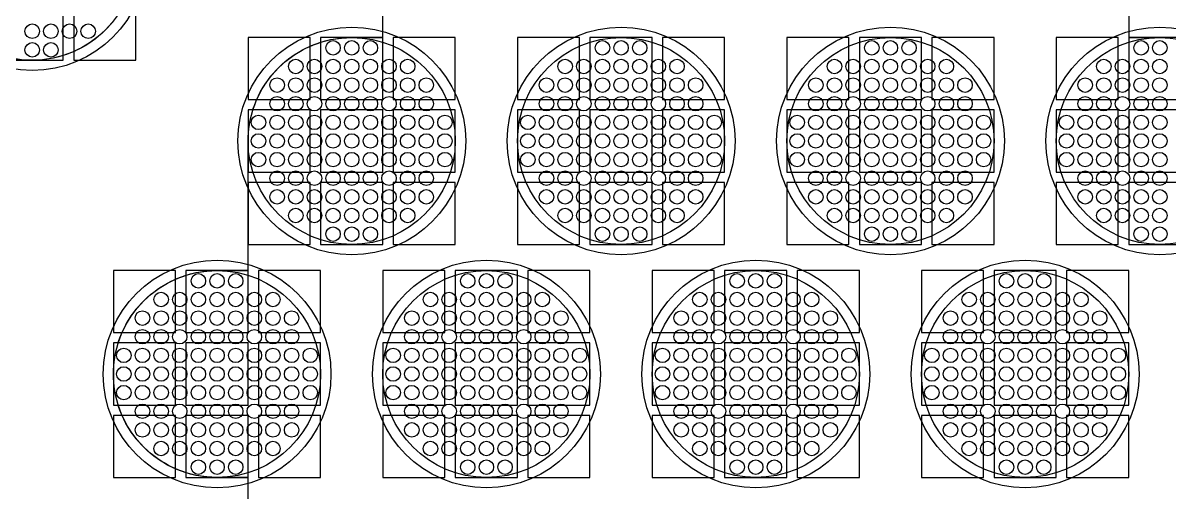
# Model space of a CAD drawing. Extents: x -49 to 54, y -38 to 38.
# Drawn here: x -17.14 to -11.61, y -8.43 to -6.16 of the extents above; entities that cross this region are included whole.
import ezdxf

# ---------------------------------------------------------------- set-up
doc = ezdxf.new("R2010")
doc.units = 0
for name, color, linetype in [('BACK_LAYER', 5, 'CONTINUOUS'), ('COND_LAYER_LOWER_ELECTRODE', 6, 'CONTINUOUS'), ('CONDUCTIVE_LAYER_BACK_LAYER', 2, 'CONTINUOUS'), ('EMITTER', 3, 'CONTINUOUS'), ('LOWER_ELECTRODE', 1, 'CONTINUOUS')]:
    doc.layers.add(name, color=color, linetype=linetype)

msp = doc.modelspace()

# ---------------------------------------------------------------- linework, layer by layer
at = {"layer": 'BACK_LAYER'}
for points in [[(-17.2465, -6.3386), (-16.9465, -6.3386), (-16.9465, -6.0386), (-17.2465, -6.0386)], [(-16.8965, -6.3386), (-16.5965, -6.3386), (-16.5965, -6.0386), (-16.8965, -6.0386)], [(-16.0546, -6.5288), (-15.7546, -6.5288), (-15.7546, -6.2288), (-16.0546, -6.2288)], [(-15.7046, -6.5288), (-15.4046, -6.5288), (-15.4046, -6.2288), (-15.7046, -6.2288)], [(-15.3546, -6.5288), (-15.0546, -6.5288), (-15.0546, -6.2288), (-15.3546, -6.2288)], [(-14.7546, -6.5288), (-14.4546, -6.5288), (-14.4546, -6.2288), (-14.7546, -6.2288)], [(-14.4046, -6.5288), (-14.1046, -6.5288), (-14.1046, -6.2288), (-14.4046, -6.2288)], [(-14.0546, -6.5288), (-13.7546, -6.5288), (-13.7546, -6.2288), (-14.0546, -6.2288)], [(-13.4546, -6.5288), (-13.1546, -6.5288), (-13.1546, -6.2288), (-13.4546, -6.2288)], [(-13.1046, -6.5288), (-12.8046, -6.5288), (-12.8046, -6.2288), (-13.1046, -6.2288)], [(-12.7546, -6.5288), (-12.4546, -6.5288), (-12.4546, -6.2288), (-12.7546, -6.2288)], [(-12.1546, -6.5288), (-11.8546, -6.5288), (-11.8546, -6.2288), (-12.1546, -6.2288)], [(-11.8046, -6.5288), (-11.5046, -6.5288), (-11.5046, -6.2288), (-11.8046, -6.2288)], [(-16.0546, -6.8788), (-15.7546, -6.8788), (-15.7546, -6.5788), (-16.0546, -6.5788)], [(-15.7046, -6.8788), (-15.4046, -6.8788), (-15.4046, -6.5788), (-15.7046, -6.5788)], [(-15.3546, -6.8788), (-15.0546, -6.8788), (-15.0546, -6.5788), (-15.3546, -6.5788)], [(-14.7546, -6.8788), (-14.4546, -6.8788), (-14.4546, -6.5788), (-14.7546, -6.5788)], [(-14.4046, -6.8788), (-14.1046, -6.8788), (-14.1046, -6.5788), (-14.4046, -6.5788)], [(-14.0546, -6.8788), (-13.7546, -6.8788), (-13.7546, -6.5788), (-14.0546, -6.5788)], [(-13.4546, -6.8788), (-13.1546, -6.8788), (-13.1546, -6.5788), (-13.4546, -6.5788)], [(-13.1046, -6.8788), (-12.8046, -6.8788), (-12.8046, -6.5788), (-13.1046, -6.5788)], [(-12.7546, -6.8788), (-12.4546, -6.8788), (-12.4546, -6.5788), (-12.7546, -6.5788)], [(-12.1546, -6.8788), (-11.8546, -6.8788), (-11.8546, -6.5788), (-12.1546, -6.5788)], [(-11.8046, -6.8788), (-11.5046, -6.8788), (-11.5046, -6.5788), (-11.8046, -6.5788)], [(-16.0546, -7.2288), (-15.7546, -7.2288), (-15.7546, -6.9288), (-16.0546, -6.9288)], [(-15.7046, -7.2288), (-15.4046, -7.2288), (-15.4046, -6.9288), (-15.7046, -6.9288)], [(-15.3546, -7.2288), (-15.0546, -7.2288), (-15.0546, -6.9288), (-15.3546, -6.9288)], [(-14.7546, -7.2288), (-14.4546, -7.2288), (-14.4546, -6.9288), (-14.7546, -6.9288)], [(-14.4046, -7.2288), (-14.1046, -7.2288), (-14.1046, -6.9288), (-14.4046, -6.9288)], [(-14.0546, -7.2288), (-13.7546, -7.2288), (-13.7546, -6.9288), (-14.0546, -6.9288)], [(-13.4546, -7.2288), (-13.1546, -7.2288), (-13.1546, -6.9288), (-13.4546, -6.9288)], [(-13.1046, -7.2288), (-12.8046, -7.2288), (-12.8046, -6.9288), (-13.1046, -6.9288)], [(-12.7546, -7.2288), (-12.4546, -7.2288), (-12.4546, -6.9288), (-12.7546, -6.9288)], [(-12.1546, -7.2288), (-11.8546, -7.2288), (-11.8546, -6.9288), (-12.1546, -6.9288)], [(-11.8046, -7.2288), (-11.5046, -7.2288), (-11.5046, -6.9288), (-11.8046, -6.9288)], [(-16.7046, -7.6546), (-16.4046, -7.6546), (-16.4046, -7.3546), (-16.7046, -7.3546)], [(-16.3546, -7.6546), (-16.0546, -7.6546), (-16.0546, -7.3546), (-16.3546, -7.3546)], [(-16.0046, -7.6546), (-15.7046, -7.6546), (-15.7046, -7.3546), (-16.0046, -7.3546)], [(-15.4046, -7.6546), (-15.1046, -7.6546), (-15.1046, -7.3546), (-15.4046, -7.3546)], [(-15.0546, -7.6546), (-14.7546, -7.6546), (-14.7546, -7.3546), (-15.0546, -7.3546)], [(-14.7046, -7.6546), (-14.4046, -7.6546), (-14.4046, -7.3546), (-14.7046, -7.3546)], [(-14.1046, -7.6546), (-13.8046, -7.6546), (-13.8046, -7.3546), (-14.1046, -7.3546)], [(-13.7546, -7.6546), (-13.4546, -7.6546), (-13.4546, -7.3546), (-13.7546, -7.3546)], [(-13.4046, -7.6546), (-13.1046, -7.6546), (-13.1046, -7.3546), (-13.4046, -7.3546)], [(-12.8046, -7.6546), (-12.5046, -7.6546), (-12.5046, -7.3546), (-12.8046, -7.3546)], [(-12.4546, -7.6546), (-12.1546, -7.6546), (-12.1546, -7.3546), (-12.4546, -7.3546)], [(-12.1046, -7.6546), (-11.8046, -7.6546), (-11.8046, -7.3546), (-12.1046, -7.3546)], [(-16.7046, -8.0046), (-16.4046, -8.0046), (-16.4046, -7.7046), (-16.7046, -7.7046)], [(-16.3546, -8.0046), (-16.0546, -8.0046), (-16.0546, -7.7046), (-16.3546, -7.7046)], [(-16.0046, -8.0046), (-15.7046, -8.0046), (-15.7046, -7.7046), (-16.0046, -7.7046)], [(-15.4046, -8.0046), (-15.1046, -8.0046), (-15.1046, -7.7046), (-15.4046, -7.7046)], [(-15.0546, -8.0046), (-14.7546, -8.0046), (-14.7546, -7.7046), (-15.0546, -7.7046)], [(-14.7046, -8.0046), (-14.4046, -8.0046), (-14.4046, -7.7046), (-14.7046, -7.7046)], [(-14.1046, -8.0046), (-13.8046, -8.0046), (-13.8046, -7.7046), (-14.1046, -7.7046)], [(-13.7546, -8.0046), (-13.4546, -8.0046), (-13.4546, -7.7046), (-13.7546, -7.7046)], [(-13.4046, -8.0046), (-13.1046, -8.0046), (-13.1046, -7.7046), (-13.4046, -7.7046)], [(-12.8046, -8.0046), (-12.5046, -8.0046), (-12.5046, -7.7046), (-12.8046, -7.7046)], [(-12.4546, -8.0046), (-12.1546, -8.0046), (-12.1546, -7.7046), (-12.4546, -7.7046)], [(-12.1046, -8.0046), (-11.8046, -8.0046), (-11.8046, -7.7046), (-12.1046, -7.7046)], [(-16.7046, -8.3546), (-16.4046, -8.3546), (-16.4046, -8.0546), (-16.7046, -8.0546)], [(-16.3546, -8.3546), (-16.0546, -8.3546), (-16.0546, -8.0546), (-16.3546, -8.0546)], [(-16.0046, -8.3546), (-15.7046, -8.3546), (-15.7046, -8.0546), (-16.0046, -8.0546)], [(-15.4046, -8.3546), (-15.1046, -8.3546), (-15.1046, -8.0546), (-15.4046, -8.0546)], [(-15.0546, -8.3546), (-14.7546, -8.3546), (-14.7546, -8.0546), (-15.0546, -8.0546)], [(-14.7046, -8.3546), (-14.4046, -8.3546), (-14.4046, -8.0546), (-14.7046, -8.0546)], [(-14.1046, -8.3546), (-13.8046, -8.3546), (-13.8046, -8.0546), (-14.1046, -8.0546)], [(-13.7546, -8.3546), (-13.4546, -8.3546), (-13.4546, -8.0546), (-13.7546, -8.0546)], [(-13.4046, -8.3546), (-13.1046, -8.3546), (-13.1046, -8.0546), (-13.4046, -8.0546)], [(-12.8046, -8.3546), (-12.5046, -8.3546), (-12.5046, -8.0546), (-12.8046, -8.0546)], [(-12.4546, -8.3546), (-12.1546, -8.3546), (-12.1546, -8.0546), (-12.4546, -8.0546)], [(-12.1046, -8.3546), (-11.8046, -8.3546), (-11.8046, -8.0546), (-12.1046, -8.0546)]]:
    msp.add_lwpolyline(points, close=True, dxfattribs=at)
at = {"layer": 'COND_LAYER_LOWER_ELECTRODE'}
for centre in [(-17.0965, -5.8386), (-15.5546, -6.7288), (-14.2546, -6.7288), (-12.9546, -6.7288), (-11.6546, -6.7288), (-16.2046, -7.8546), (-14.9046, -7.8546), (-13.6046, -7.8546), (-12.3046, -7.8546)]:
    msp.add_circle(centre, 0.55, dxfattribs=at)
at = {"layer": 'CONDUCTIVE_LAYER_BACK_LAYER'}
for points in [[(-16.0546, -8.9805), (-16.0546, -8.3545), (-16.2146, -8.3545), (-16.2345, -8.3538), (-16.2543, -8.3522), (-16.274, -8.3498), (-16.2936, -8.3467), (-16.3131, -8.3427), (-16.3325, -8.338), (-16.3516, -8.3326), (-16.3705, -8.3264), (-16.3891, -8.3194), (-16.4074, -8.3117), (-16.4254, -8.3033), (-16.4431, -8.2941), (-16.4604, -8.2843), (-16.4772, -8.2738), (-16.4937, -8.2626), (-16.5097, -8.2508), (-16.5252, -8.2384), (-16.5402, -8.2253), (-16.5547, -8.2117), (-16.5686, -8.1975), (-16.5819, -8.1828), (-16.5947, -8.1675), (-16.6068, -8.1517), (-16.6183, -8.1355), (-16.6291, -8.1189), (-16.6393, -8.1018), (-16.6488, -8.0843), (-16.6576, -8.0665), (-16.6656, -8.0483), (-16.673, -8.0298), (-16.6796, -8.011), (-16.6854, -7.992), (-16.6905, -7.9728), (-16.6948, -7.9534), (-16.6983, -7.9338), (-16.7011, -7.9142), (-16.7031, -7.8944), (-16.7043, -7.8745), (-16.7046, -7.8546), (-16.7043, -7.8348), (-16.7031, -7.8149), (-16.7011, -7.7951), (-16.6983, -7.7754), (-16.6948, -7.7559), (-16.6905, -7.7365), (-16.6854, -7.7173), (-16.6796, -7.6982), (-16.673, -7.6795), (-16.6656, -7.661), (-16.6576, -7.6428), (-16.6488, -7.625), (-16.6393, -7.6075), (-16.6291, -7.5904), (-16.6183, -7.5738), (-16.6068, -7.5575), (-16.5947, -7.5418), (-16.5819, -7.5265), (-16.5686, -7.5118), (-16.5547, -7.4976), (-16.5402, -7.484), (-16.5252, -7.4709), (-16.5097, -7.4585), (-16.4937, -7.4467), (-16.4772, -7.4355), (-16.4604, -7.425), (-16.4431, -7.4152), (-16.4254, -7.406), (-16.4074, -7.3976), (-16.3891, -7.3899), (-16.3705, -7.3829), (-16.3516, -7.3767), (-16.3325, -7.3713), (-16.3131, -7.3666), (-16.2936, -7.3626), (-16.274, -7.3595), (-16.2543, -7.3571), (-16.2345, -7.3555), (-16.2146, -7.3547), (-16.0546, -7.3547), (-16.0546, -6.7288), (-16.0543, -6.7089), (-16.0531, -6.6891), (-16.0511, -6.6693), (-16.0483, -6.6496), (-16.0448, -6.63), (-16.0405, -6.6106), (-16.0354, -6.5914), (-16.0296, -6.5724), (-16.023, -6.5537), (-16.0156, -6.5352), (-16.0076, -6.517), (-15.9988, -6.4992), (-15.9893, -6.4817), (-15.9791, -6.4646), (-15.9683, -6.4479), (-15.9568, -6.4317), (-15.9447, -6.416), (-15.9319, -6.4007), (-15.9186, -6.386), (-15.9047, -6.3718), (-15.8902, -6.3581), (-15.8752, -6.3451), (-15.8597, -6.3326), (-15.8437, -6.3208), (-15.8272, -6.3097), (-15.8104, -6.2992), (-15.7931, -6.2893), (-15.7754, -6.2802), (-15.7574, -6.2718), (-15.7391, -6.2641), (-15.7205, -6.2571), (-15.7016, -6.2509), (-15.6825, -6.2454), (-15.6631, -6.2407), (-15.6436, -6.2368), (-15.624, -6.2336), (-15.6043, -6.2313), (-15.5845, -6.2297), (-15.5646, -6.2289), (-15.4046, -6.2289), (-15.4046, -5.603)], [(-11.8046, -5.603), (-11.8046, -6.2289), (-11.6447, -6.2289), (-11.6248, -6.2297), (-11.605, -6.2313)], [(-16.7065, -6.1515), (-16.7192, -6.1667), (-16.7326, -6.1815), (-16.7465, -6.1957), (-16.761, -6.2093), (-16.776, -6.2224), (-16.7915, -6.2348), (-16.8075, -6.2466), (-16.8239, -6.2578), (-16.8408, -6.2683), (-16.8581, -6.2781), (-16.8757, -6.2872), (-16.8937, -6.2957), (-16.9121, -6.3034), (-16.9307, -6.3103), (-16.9496, -6.3165), (-16.9687, -6.322), (-16.988, -6.3267), (-17.0075, -6.3306), (-17.0271, -6.3338), (-17.0469, -6.3362), (-17.0667, -6.3377), (-17.0866, -6.3385), (-17.2465, -6.3385)]]:
    msp.add_lwpolyline(points, dxfattribs=at)
at = {"layer": 'EMITTER'}
for centre in [(-17.0965, -5.8386), (-15.5546, -6.7288), (-14.2546, -6.7288), (-12.9546, -6.7288), (-11.6546, -6.7288), (-16.2046, -7.8546), (-14.9046, -7.8546), (-13.6046, -7.8546), (-12.3046, -7.8546)]:
    msp.add_circle(centre, 0.5, dxfattribs=at)
at = {"layer": 'LOWER_ELECTRODE'}
for centre in [(-17.0965, -6.1986), (-17.0065, -6.1986), (-16.9165, -6.1986), (-16.8265, -6.1986), (-15.6446, -6.2788), (-15.5546, -6.2788), (-15.4646, -6.2788), (-14.3446, -6.2788), (-14.2546, -6.2788), (-14.1646, -6.2788), (-13.0446, -6.2788), (-12.9546, -6.2788), (-12.8646, -6.2788), (-11.7446, -6.2788), (-11.6546, -6.2788), (-17.0965, -6.2886), (-17.0065, -6.2886), (-15.8246, -6.3688), (-15.7346, -6.3688), (-15.6446, -6.3688), (-15.5546, -6.3688), (-15.4646, -6.3688), (-15.3746, -6.3688), (-15.2846, -6.3688), (-14.5246, -6.3688), (-14.4346, -6.3688), (-14.3446, -6.3688), (-14.2546, -6.3688), (-14.1646, -6.3688), (-14.0746, -6.3688), (-13.9846, -6.3688), (-13.2246, -6.3688), (-13.1346, -6.3688), (-13.0446, -6.3688), (-12.9546, -6.3688), (-12.8646, -6.3688), (-12.7746, -6.3688), (-12.6846, -6.3688), (-11.9246, -6.3688), (-11.8346, -6.3688), (-11.7446, -6.3688), (-11.6546, -6.3688), (-15.9146, -6.4588), (-15.8246, -6.4588), (-15.7346, -6.4588), (-15.6446, -6.4588), (-15.5546, -6.4588), (-15.4646, -6.4588), (-15.3746, -6.4588), (-15.2846, -6.4588), (-15.1946, -6.4588), (-14.6146, -6.4588), (-14.5246, -6.4588), (-14.4346, -6.4588), (-14.3446, -6.4588), (-14.2546, -6.4588), (-14.1646, -6.4588), (-14.0746, -6.4588), (-13.9846, -6.4588), (-13.8946, -6.4588), (-13.3146, -6.4588), (-13.2246, -6.4588), (-13.1346, -6.4588), (-13.0446, -6.4588), (-12.9546, -6.4588), (-12.8646, -6.4588), (-12.7746, -6.4588), (-12.6846, -6.4588), (-12.5946, -6.4588), (-12.0146, -6.4588), (-11.9246, -6.4588), (-11.8346, -6.4588), (-11.7446, -6.4588), (-11.6546, -6.4588), (-15.9146, -6.5488), (-15.8246, -6.5488), (-15.7346, -6.5488), (-15.6446, -6.5488), (-15.5546, -6.5488), (-15.4646, -6.5488), (-15.3746, -6.5488), (-15.2846, -6.5488), (-15.1946, -6.5488), (-14.6146, -6.5488), (-14.5246, -6.5488), (-14.4346, -6.5488), (-14.3446, -6.5488), (-14.2546, -6.5488), (-14.1646, -6.5488), (-14.0746, -6.5488), (-13.9846, -6.5488), (-13.8946, -6.5488), (-13.3146, -6.5488), (-13.2246, -6.5488), (-13.1346, -6.5488), (-13.0446, -6.5488), (-12.9546, -6.5488), (-12.8646, -6.5488), (-12.7746, -6.5488), (-12.6846, -6.5488), (-12.5946, -6.5488), (-12.0146, -6.5488), (-11.9246, -6.5488), (-11.8346, -6.5488), (-11.7446, -6.5488), (-11.6546, -6.5488), (-16.0046, -6.6388), (-15.9146, -6.6388), (-15.8246, -6.6388), (-15.7346, -6.6388), (-15.6446, -6.6388), (-15.5546, -6.6388), (-15.4646, -6.6388), (-15.3746, -6.6388), (-15.2846, -6.6388), (-15.1946, -6.6388), (-15.1046, -6.6388), (-14.7046, -6.6388), (-14.6146, -6.6388), (-14.5246, -6.6388), (-14.4346, -6.6388), (-14.3446, -6.6388), (-14.2546, -6.6388), (-14.1646, -6.6388), (-14.0746, -6.6388), (-13.9846, -6.6388), (-13.8946, -6.6388), (-13.8046, -6.6388), (-13.4046, -6.6388), (-13.3146, -6.6388), (-13.2246, -6.6388), (-13.1346, -6.6388), (-13.0446, -6.6388), (-12.9546, -6.6388), (-12.8646, -6.6388), (-12.7746, -6.6388), (-12.6846, -6.6388), (-12.5946, -6.6388), (-12.5046, -6.6388), (-12.1046, -6.6388), (-12.0146, -6.6388), (-11.9246, -6.6388), (-11.8346, -6.6388), (-11.7446, -6.6388), (-11.6546, -6.6388), (-16.0046, -6.7288), (-15.9146, -6.7288), (-15.8246, -6.7288), (-15.7346, -6.7288), (-15.6446, -6.7288), (-15.5546, -6.7288), (-15.4646, -6.7288), (-15.3746, -6.7288), (-15.2846, -6.7288), (-15.1946, -6.7288), (-15.1046, -6.7288), (-14.7046, -6.7288), (-14.6146, -6.7288), (-14.5246, -6.7288), (-14.4346, -6.7288), (-14.3446, -6.7288), (-14.2546, -6.7288), (-14.1646, -6.7288), (-14.0746, -6.7288), (-13.9846, -6.7288), (-13.8946, -6.7288), (-13.8046, -6.7288), (-13.4046, -6.7288), (-13.3146, -6.7288), (-13.2246, -6.7288), (-13.1346, -6.7288), (-13.0446, -6.7288), (-12.9546, -6.7288), (-12.8646, -6.7288), (-12.7746, -6.7288), (-12.6846, -6.7288), (-12.5946, -6.7288), (-12.5046, -6.7288), (-12.1046, -6.7288), (-12.0146, -6.7288), (-11.9246, -6.7288), (-11.8346, -6.7288), (-11.7446, -6.7288), (-11.6546, -6.7288), (-16.0046, -6.8188), (-15.9146, -6.8188), (-15.8246, -6.8188), (-15.7346, -6.8188), (-15.6446, -6.8188), (-15.5546, -6.8188), (-15.4646, -6.8188), (-15.3746, -6.8188), (-15.2846, -6.8188), (-15.1946, -6.8188), (-15.1046, -6.8188), (-14.7046, -6.8188), (-14.6146, -6.8188), (-14.5246, -6.8188), (-14.4346, -6.8188), (-14.3446, -6.8188), (-14.2546, -6.8188), (-14.1646, -6.8188), (-14.0746, -6.8188), (-13.9846, -6.8188), (-13.8946, -6.8188), (-13.8046, -6.8188), (-13.4046, -6.8188), (-13.3146, -6.8188), (-13.2246, -6.8188), (-13.1346, -6.8188), (-13.0446, -6.8188), (-12.9546, -6.8188), (-12.8646, -6.8188), (-12.7746, -6.8188), (-12.6846, -6.8188), (-12.5946, -6.8188), (-12.5046, -6.8188), (-12.1046, -6.8188), (-12.0146, -6.8188), (-11.9246, -6.8188), (-11.8346, -6.8188), (-11.7446, -6.8188), (-11.6546, -6.8188), (-15.9146, -6.9088), (-15.8246, -6.9088), (-15.7346, -6.9088), (-15.6446, -6.9088), (-15.5546, -6.9088), (-15.4646, -6.9088), (-15.3746, -6.9088), (-15.2846, -6.9088), (-15.1946, -6.9088), (-14.6146, -6.9088), (-14.5246, -6.9088), (-14.4346, -6.9088), (-14.3446, -6.9088), (-14.2546, -6.9088), (-14.1646, -6.9088), (-14.0746, -6.9088), (-13.9846, -6.9088), (-13.8946, -6.9088), (-13.3146, -6.9088), (-13.2246, -6.9088), (-13.1346, -6.9088), (-13.0446, -6.9088), (-12.9546, -6.9088), (-12.8646, -6.9088), (-12.7746, -6.9088), (-12.6846, -6.9088), (-12.5946, -6.9088), (-12.0146, -6.9088), (-11.9246, -6.9088), (-11.8346, -6.9088), (-11.7446, -6.9088), (-11.6546, -6.9088), (-15.9146, -6.9988), (-15.8246, -6.9988), (-15.7346, -6.9988), (-15.6446, -6.9988), (-15.5546, -6.9988), (-15.4646, -6.9988), (-15.3746, -6.9988), (-15.2846, -6.9988), (-15.1946, -6.9988), (-14.6146, -6.9988), (-14.5246, -6.9988), (-14.4346, -6.9988), (-14.3446, -6.9988), (-14.2546, -6.9988), (-14.1646, -6.9988), (-14.0746, -6.9988), (-13.9846, -6.9988), (-13.8946, -6.9988), (-13.3146, -6.9988), (-13.2246, -6.9988), (-13.1346, -6.9988), (-13.0446, -6.9988), (-12.9546, -6.9988), (-12.8646, -6.9988), (-12.7746, -6.9988), (-12.6846, -6.9988), (-12.5946, -6.9988), (-12.0146, -6.9988), (-11.9246, -6.9988), (-11.8346, -6.9988), (-11.7446, -6.9988), (-11.6546, -6.9988), (-15.8246, -7.0888), (-15.7346, -7.0888), (-15.6446, -7.0888), (-15.5546, -7.0888), (-15.4646, -7.0888), (-15.3746, -7.0888), (-15.2846, -7.0888), (-14.5246, -7.0888), (-14.4346, -7.0888), (-14.3446, -7.0888), (-14.2546, -7.0888), (-14.1646, -7.0888), (-14.0746, -7.0888), (-13.9846, -7.0888), (-13.2246, -7.0888), (-13.1346, -7.0888), (-13.0446, -7.0888), (-12.9546, -7.0888), (-12.8646, -7.0888), (-12.7746, -7.0888), (-12.6846, -7.0888), (-11.9246, -7.0888), (-11.8346, -7.0888), (-11.7446, -7.0888), (-11.6546, -7.0888), (-15.6446, -7.1788), (-15.5546, -7.1788), (-15.4646, -7.1788), (-14.3446, -7.1788), (-14.2546, -7.1788), (-14.1646, -7.1788), (-13.0446, -7.1788), (-12.9546, -7.1788), (-12.8646, -7.1788), (-11.7446, -7.1788), (-11.6546, -7.1788), (-16.2946, -7.4046), (-16.2046, -7.4046), (-16.1146, -7.4046), (-14.9946, -7.4046), (-14.9046, -7.4046), (-14.8146, -7.4046), (-13.6946, -7.4046), (-13.6046, -7.4046), (-13.5146, -7.4046), (-12.3946, -7.4046), (-12.3046, -7.4046), (-12.2146, -7.4046), (-16.4746, -7.4946), (-16.3846, -7.4946), (-16.2946, -7.4946), (-16.2046, -7.4946), (-16.1146, -7.4946), (-16.0246, -7.4946), (-15.9346, -7.4946), (-15.1746, -7.4946), (-15.0846, -7.4946), (-14.9946, -7.4946), (-14.9046, -7.4946), (-14.8146, -7.4946), (-14.7246, -7.4946), (-14.6346, -7.4946), (-13.8746, -7.4946), (-13.7846, -7.4946), (-13.6946, -7.4946), (-13.6046, -7.4946), (-13.5146, -7.4946), (-13.4246, -7.4946), (-13.3346, -7.4946), (-12.5746, -7.4946), (-12.4846, -7.4946), (-12.3946, -7.4946), (-12.3046, -7.4946), (-12.2146, -7.4946), (-12.1246, -7.4946), (-12.0346, -7.4946), (-16.5646, -7.5846), (-16.4746, -7.5846), (-16.3846, -7.5846), (-16.2946, -7.5846), (-16.2046, -7.5846), (-16.1146, -7.5846), (-16.0246, -7.5846), (-15.9346, -7.5846), (-15.8446, -7.5846), (-15.2646, -7.5846), (-15.1746, -7.5846), (-15.0846, -7.5846), (-14.9946, -7.5846), (-14.9046, -7.5846), (-14.8146, -7.5846), (-14.7246, -7.5846), (-14.6346, -7.5846), (-14.5446, -7.5846), (-13.9646, -7.5846), (-13.8746, -7.5846), (-13.7846, -7.5846), (-13.6946, -7.5846), (-13.6046, -7.5846), (-13.5146, -7.5846), (-13.4246, -7.5846), (-13.3346, -7.5846), (-13.2446, -7.5846), (-12.6646, -7.5846), (-12.5746, -7.5846), (-12.4846, -7.5846), (-12.3946, -7.5846), (-12.3046, -7.5846), (-12.2146, -7.5846), (-12.1246, -7.5846), (-12.0346, -7.5846), (-11.9446, -7.5846), (-16.5646, -7.6746), (-16.4746, -7.6746), (-16.3846, -7.6746), (-16.2946, -7.6746), (-16.2046, -7.6746), (-16.1146, -7.6746), (-16.0246, -7.6746), (-15.9346, -7.6746), (-15.8446, -7.6746), (-15.2646, -7.6746), (-15.1746, -7.6746), (-15.0846, -7.6746), (-14.9946, -7.6746), (-14.9046, -7.6746), (-14.8146, -7.6746), (-14.7246, -7.6746), (-14.6346, -7.6746), (-14.5446, -7.6746), (-13.9646, -7.6746), (-13.8746, -7.6746), (-13.7846, -7.6746), (-13.6946, -7.6746), (-13.6046, -7.6746), (-13.5146, -7.6746), (-13.4246, -7.6746), (-13.3346, -7.6746), (-13.2446, -7.6746), (-12.6646, -7.6746), (-12.5746, -7.6746), (-12.4846, -7.6746), (-12.3946, -7.6746), (-12.3046, -7.6746), (-12.2146, -7.6746), (-12.1246, -7.6746), (-12.0346, -7.6746), (-11.9446, -7.6746), (-16.6546, -7.7646), (-16.5646, -7.7646), (-16.4746, -7.7646), (-16.3846, -7.7646), (-16.2946, -7.7646), (-16.2046, -7.7646), (-16.1146, -7.7646), (-16.0246, -7.7646), (-15.9346, -7.7646), (-15.8446, -7.7646), (-15.7546, -7.7646), (-15.3546, -7.7646), (-15.2646, -7.7646), (-15.1746, -7.7646), (-15.0846, -7.7646), (-14.9946, -7.7646), (-14.9046, -7.7646), (-14.8146, -7.7646), (-14.7246, -7.7646), (-14.6346, -7.7646), (-14.5446, -7.7646), (-14.4546, -7.7646), (-14.0546, -7.7646), (-13.9646, -7.7646), (-13.8746, -7.7646), (-13.7846, -7.7646), (-13.6946, -7.7646), (-13.6046, -7.7646), (-13.5146, -7.7646), (-13.4246, -7.7646), (-13.3346, -7.7646), (-13.2446, -7.7646), (-13.1546, -7.7646), (-12.7546, -7.7646), (-12.6646, -7.7646), (-12.5746, -7.7646), (-12.4846, -7.7646), (-12.3946, -7.7646), (-12.3046, -7.7646), (-12.2146, -7.7646), (-12.1246, -7.7646), (-12.0346, -7.7646), (-11.9446, -7.7646), (-11.8546, -7.7646), (-16.6546, -7.8546), (-16.5646, -7.8546), (-16.4746, -7.8546), (-16.3846, -7.8546), (-16.2946, -7.8546), (-16.2046, -7.8546), (-16.1146, -7.8546), (-16.0246, -7.8546), (-15.9346, -7.8546), (-15.8446, -7.8546), (-15.7546, -7.8546), (-15.3546, -7.8546), (-15.2646, -7.8546), (-15.1746, -7.8546), (-15.0846, -7.8546), (-14.9946, -7.8546), (-14.9046, -7.8546), (-14.8146, -7.8546), (-14.7246, -7.8546), (-14.6346, -7.8546), (-14.5446, -7.8546), (-14.4546, -7.8546), (-14.0546, -7.8546), (-13.9646, -7.8546), (-13.8746, -7.8546), (-13.7846, -7.8546), (-13.6946, -7.8546), (-13.6046, -7.8546), (-13.5146, -7.8546), (-13.4246, -7.8546), (-13.3346, -7.8546), (-13.2446, -7.8546), (-13.1546, -7.8546), (-12.7546, -7.8546), (-12.6646, -7.8546), (-12.5746, -7.8546), (-12.4846, -7.8546), (-12.3946, -7.8546), (-12.3046, -7.8546), (-12.2146, -7.8546), (-12.1246, -7.8546), (-12.0346, -7.8546), (-11.9446, -7.8546), (-11.8546, -7.8546), (-16.6546, -7.9446), (-16.5646, -7.9446), (-16.4746, -7.9446), (-16.3846, -7.9446), (-16.2946, -7.9446), (-16.2046, -7.9446), (-16.1146, -7.9446), (-16.0246, -7.9446), (-15.9346, -7.9446), (-15.8446, -7.9446), (-15.7546, -7.9446), (-15.3546, -7.9446), (-15.2646, -7.9446), (-15.1746, -7.9446), (-15.0846, -7.9446), (-14.9946, -7.9446), (-14.9046, -7.9446), (-14.8146, -7.9446), (-14.7246, -7.9446), (-14.6346, -7.9446), (-14.5446, -7.9446), (-14.4546, -7.9446), (-14.0546, -7.9446), (-13.9646, -7.9446), (-13.8746, -7.9446), (-13.7846, -7.9446), (-13.6946, -7.9446), (-13.6046, -7.9446), (-13.5146, -7.9446), (-13.4246, -7.9446), (-13.3346, -7.9446), (-13.2446, -7.9446), (-13.1546, -7.9446), (-12.7546, -7.9446), (-12.6646, -7.9446), (-12.5746, -7.9446), (-12.4846, -7.9446), (-12.3946, -7.9446), (-12.3046, -7.9446), (-12.2146, -7.9446), (-12.1246, -7.9446), (-12.0346, -7.9446), (-11.9446, -7.9446), (-11.8546, -7.9446), (-16.5646, -8.0346), (-16.4746, -8.0346), (-16.3846, -8.0346), (-16.2946, -8.0346), (-16.2046, -8.0346), (-16.1146, -8.0346), (-16.0246, -8.0346), (-15.9346, -8.0346), (-15.8446, -8.0346), (-15.2646, -8.0346), (-15.1746, -8.0346), (-15.0846, -8.0346), (-14.9946, -8.0346), (-14.9046, -8.0346), (-14.8146, -8.0346), (-14.7246, -8.0346), (-14.6346, -8.0346), (-14.5446, -8.0346), (-13.9646, -8.0346), (-13.8746, -8.0346), (-13.7846, -8.0346), (-13.6946, -8.0346), (-13.6046, -8.0346), (-13.5146, -8.0346), (-13.4246, -8.0346), (-13.3346, -8.0346), (-13.2446, -8.0346), (-12.6646, -8.0346), (-12.5746, -8.0346), (-12.4846, -8.0346), (-12.3946, -8.0346), (-12.3046, -8.0346), (-12.2146, -8.0346), (-12.1246, -8.0346), (-12.0346, -8.0346), (-11.9446, -8.0346), (-16.5646, -8.1246), (-16.4746, -8.1246), (-16.3846, -8.1246), (-16.2946, -8.1246), (-16.2046, -8.1246), (-16.1146, -8.1246), (-16.0246, -8.1246), (-15.9346, -8.1246), (-15.8446, -8.1246), (-15.2646, -8.1246), (-15.1746, -8.1246), (-15.0846, -8.1246), (-14.9946, -8.1246), (-14.9046, -8.1246), (-14.8146, -8.1246), (-14.7246, -8.1246), (-14.6346, -8.1246), (-14.5446, -8.1246), (-13.9646, -8.1246), (-13.8746, -8.1246), (-13.7846, -8.1246), (-13.6946, -8.1246), (-13.6046, -8.1246), (-13.5146, -8.1246), (-13.4246, -8.1246), (-13.3346, -8.1246), (-13.2446, -8.1246), (-12.6646, -8.1246), (-12.5746, -8.1246), (-12.4846, -8.1246), (-12.3946, -8.1246), (-12.3046, -8.1246), (-12.2146, -8.1246), (-12.1246, -8.1246), (-12.0346, -8.1246), (-11.9446, -8.1246), (-16.4746, -8.2146), (-16.3846, -8.2146), (-16.2946, -8.2146), (-16.2046, -8.2146), (-16.1146, -8.2146), (-16.0246, -8.2146), (-15.9346, -8.2146), (-15.1746, -8.2146), (-15.0846, -8.2146), (-14.9946, -8.2146), (-14.9046, -8.2146), (-14.8146, -8.2146), (-14.7246, -8.2146), (-14.6346, -8.2146), (-13.8746, -8.2146), (-13.7846, -8.2146), (-13.6946, -8.2146), (-13.6046, -8.2146), (-13.5146, -8.2146), (-13.4246, -8.2146), (-13.3346, -8.2146), (-12.5746, -8.2146), (-12.4846, -8.2146), (-12.3946, -8.2146), (-12.3046, -8.2146), (-12.2146, -8.2146), (-12.1246, -8.2146), (-12.0346, -8.2146), (-16.2946, -8.3046), (-16.2046, -8.3046), (-16.1146, -8.3046), (-14.9946, -8.3046), (-14.9046, -8.3046), (-14.8146, -8.3046), (-13.6946, -8.3046), (-13.6046, -8.3046), (-13.5146, -8.3046), (-12.3946, -8.3046), (-12.3046, -8.3046), (-12.2146, -8.3046)]:
    msp.add_circle(centre, 0.035, dxfattribs=at)

doc.saveas('drawing.dxf')
